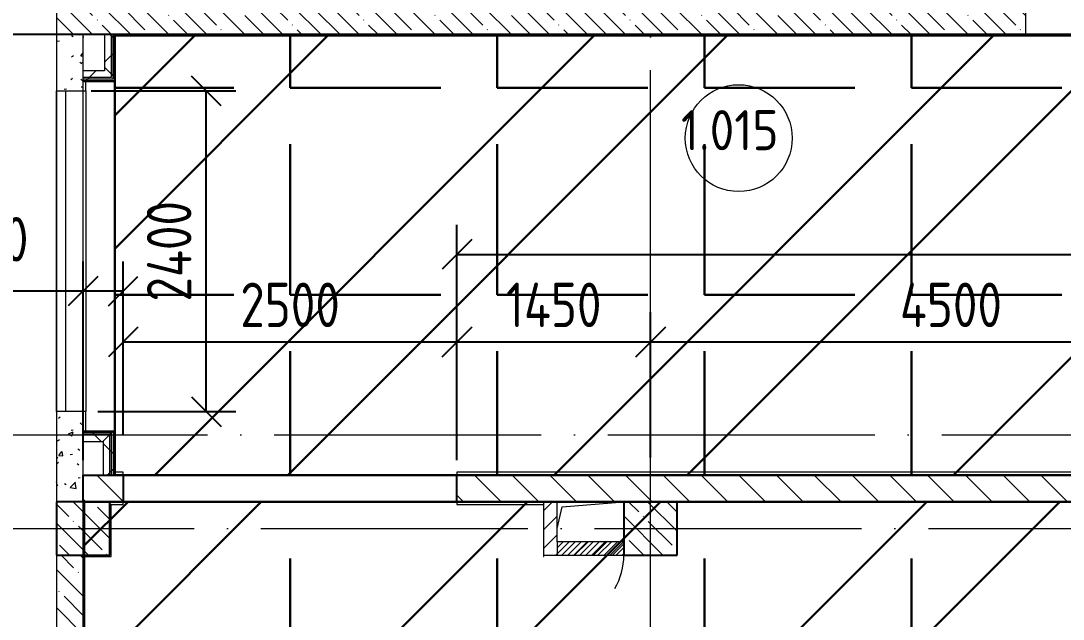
# Model space of a CAD drawing. Header units: millimetres. Extents: x -68946 to 690821, y -552984 to 293768.
# Drawn here: x -466 to 7341, y 50296 to 54775 of the extents above; entities that cross this region are included whole.
import ezdxf

# ---------------------------------------------------------------- set-up
doc = ezdxf.new("R2010")
doc.units = ezdxf.units.MM
doc.linetypes.add('ADSK_Линия сетки', pattern=[2500, 2000, -250, 0, -250])
doc.layers.get('Defpoints').update_dxf_attribs({"color": 250})
for name, color, linetype, lineweight in [('0) блоки', 250, 'Continuous', 25), ('1.1) Стяжка 5 вып.', 30, 'Continuous', 30), ('1.2) Тепло-звук изол. + пленка 5 вып.', 200, 'Continuous', 30), ('A-____-____-DIMS', 250, 'Continuous', 9), ('A-AREA-____-IDEN', 250, 'Continuous', 9), ('A-DETL-GENF-OTLN', 250, 'Continuous', 5), ('A-DOOR-____-MCUT', 250, 'Continuous', 5), ('A-DOOR-____-OTLN', 250, 'Continuous', 5), ('A-GLAZ-____-MCUT', 250, 'Continuous', 9), ('A-GLAZ-____-OTLN', 250, 'Continuous', 5), ('A-WALL-____-MCUT', 250, 'Continuous', 13), ('A-WALL-____-PATT', 250, 'Continuous', 13), ('A-WALL-FNSH-MCUT', 250, 'Continuous', 13), ('I-WALL-____-OTLN', 250, 'Continuous', 9), ('S-COLS-____-MCUT', 250, 'Continuous', 25), ('S-COLS-____-OTLN', 250, 'Continuous', 9), ('S-GRID-____-OTLN', 250, 'Continuous', 9)]:
    doc.layers.add(name, color=color, linetype=linetype, lineweight=lineweight)
doc.styles.add('ISOCPEUR_1', font='isocpeur.ttf', dxfattribs={"width": 0.9, "height": 250})
doc.styles.get("Standard").update_dxf_attribs({"font": 'ГОСТ тип А.ttf'})
doc.dimstyles.new('А3', dxfattribs={"dimtxt": 333, "dimasz": 222, "dimexe": 222, "dimexo": 111, "dimgap": 111, "dimtad": 1, "dimtoh": 1, "dimdec": 0, "dimrnd": 0.0015, "dimzin": 0, "dimdsep": 46, "dimtxsty": 'Standard', "dimblk": 'OBLIQUE', "dimcen": 0, "dimclrd": 7, "dimclre": 7, "dimclrt": 7, "dimadec": 0, "dimazin": 0, "dimtfac": 1, "dimtdec": 0, "dimtofl": 0, "dimtmove": 0, "dimatfit": 3, "dimfxl": 1, "dimtolj": 1, "dimtzin": 0, "dimarcsym": 0})
pattern_1 = [(135, (0, 0), (-142.5612, -142.5612), []), (135, (142.56, 0), (-142.5612, -142.5612), [252.016, -50.403, 3.353, -47.05])]
pattern_2 = [(45, (0, 0), (-70.71068, 70.71068), [])]
pattern_3 = [(45, (0, 0), (-141.42136, 141.42136), []), (135, (0, 0), (-141.42136, -141.42136), [])]
pattern_4 = [(0, (0, 0), (0, 1550.67), [1127.76, -422.91]), (90, (0, 0), (-1550.67, 9e-14), [1127.76, -422.91])]

# ---------------------------------------------------------------- blocks, each defined once
blk = doc.blocks.new('Окно_СКБ_2Ст1 - Окно_СКБ_2Ст_2400_ОК16Л-36323578-Кладочный план на отм_ 0_000_ Секция 1_')
at = {"layer": 'A-GLAZ-____-MCUT'}
for p, q in [((-1200, -125), (1200, -125)), ((-1200, -195), (1200, -195))]:
    blk.add_line(p, q, dxfattribs=at)
at = {"layer": 'A-GLAZ-____-OTLN'}
for p, q in [((1200, -125), (-1200, -125)), ((-1200, -195), (1200, -195))]:
    blk.add_line(p, q, dxfattribs=at)
blk = doc.blocks.new('BSC_Колонна _Прямоугольная - 400x400-31225807-Кладочный план на отм_ 0_000_ Секция 1_')
at = {"layer": 'S-COLS-____-OTLN', "lineweight": 5}
h = blk.add_hatch(dxfattribs=at)
h.set_pattern_fill('FP_12', color=256, style=0, pattern_type=2)
h.set_pattern_definition([(135, (0.02, -50975), (-142.5619, -142.5619), []), (135, (142.58, -50975), (-142.5619, -142.5619), [252.016, -50.403, 3.353, -47.05])])
h.paths.add_polyline_path([(-200, -200), (200, -200), (200, 200), (-200, 200), (-200, -9.5)])
at = {"layer": 'S-COLS-____-MCUT'}
for p, q in [((200, 200), (-200, 200)), ((-200, 200), (-200, -200)), ((200, -200), (200, 200)), ((-200, -200), (200, -200))]:
    blk.add_line(p, q, dxfattribs=at)
blk = doc.blocks.new('BSC_Колонна _Прямоугольная - 400x400-31225808-Кладочный план на отм_ 0_000_ Секция 1_')
at = {"layer": 'S-COLS-____-OTLN', "lineweight": 5}
h = blk.add_hatch(dxfattribs=at)
h.set_pattern_fill('FP_13', color=256, style=0, pattern_type=2)
h.set_pattern_definition([(135, (-4249.98, -50975), (-142.5619, -142.5619), []), (135, (-4107.42, -50975), (-142.5619, -142.5619), [252.016, -50.403, 3.353, -47.05])])
h.paths.add_polyline_path([(-200, -200), (200, -200), (200, 200), (-200, 200), (-200, -100)])
at = {"layer": 'S-COLS-____-MCUT'}
for p, q in [((200, 200), (-200, 200)), ((-200, 200), (-200, -100)), ((200, -200), (200, 200)), ((-200, -100), (-200, -200)), ((-200, -200), (200, -200))]:
    blk.add_line(p, q, dxfattribs=at)
blk = doc.blocks.new('_Wn_-As_OpeningMEP_floor__Rectangular - _Wn_-As_OpeningMEP_floor__Rectangular-V6-Кладочный план на отм_ 0_000_ Секция 1_')
at = {"layer": 'A-DETL-GENF-OTLN'}
for p, q in [((-250, -50), (-212.2, 112.2)), ((-212.2, 112.2), (250, 150))]:
    blk.add_line(p, q, dxfattribs=at)
blk = doc.blocks.new('АР_Люк - ЛРС_ВК_500х400_наружный_NCS S 1000-N-42722041-Кладочный план на отм_ 0_000_ Секция 1_')
at = {"layer": 'A-DOOR-____-OTLN'}
h = blk.add_hatch(dxfattribs=at)
h.set_pattern_fill('FP_29', color=256, style=0, pattern_type=2)
h.set_pattern_definition([(45, (125, 0), (-22.6274, 22.6274), [])])
h.paths.add_polyline_path([(375, 50), (-125, 50), (-125, -50), (375, -50)])
at = {"layer": 'A-DETL-GENF-OTLN', "lineweight": 9}
for p, q in [((375, 50), (-125, 50)), ((-125, 50), (-125, -50)), ((375, -50), (375, 50)), ((-125, -50), (375, -50))]:
    blk.add_line(p, q, dxfattribs=at)
at = {"layer": 'A-DOOR-____-MCUT'}
blk.add_arc((375, 50), 500, 150, 180, dxfattribs=at)
blk = doc.blocks.new('AAR_СКБ_Марка_Помещения - Номер-17325395-Кладочный план на отм_ 0_000_ Секция 1_')
at = {"layer": 'A-AREA-____-IDEN'}
blk.add_circle((0, 1.502), 4, dxfattribs=at)
blk = doc.blocks.new('_Oblique')
at = {"color": 0, "linetype": 'ByBlock', "lineweight": -2}
blk.add_line((-0.5, -0.5), (0.5, 0.5), dxfattribs=at)
blk = doc.blocks.new('DIMBLOCK61-Кладочный план на отм_ 0_000_ Секция 1_')
at = {"layer": 'A-____-____-DIMS', "color": 7, "lineweight": -2, "transparency": 16777216}
for p, q in [((0, 51486), (0, 52973.3)), ((300, 51674.9), (300, 52973.3)), ((0, 52751.3), (-1076.7, 52751.3)), ((300, 52751.3), (0, 52751.3))]:
    blk.add_line(p, q, dxfattribs=at)
at = {"layer": 'Defpoints', "color": 0, "lineweight": 30, "transparency": 16777216}
for p in [(300, 52751.3), (300, 51563.9), (0, 51375)]:
    blk.add_point(p, dxfattribs=at)
at = {"layer": 'A-____-____-DIMS', "color": 7, "lineweight": -2, "transparency": 16777216, "xscale": 222, "yscale": 222, "zscale": 222, "rotation": 180}
blk.add_blockref('_Oblique', (0, 52751.3), dxfattribs=at)
at = {"layer": 'A-____-____-DIMS', "color": 7, "lineweight": -2, "transparency": 16777216, "xscale": 222, "yscale": 222, "zscale": 222}
blk.add_blockref('_Oblique', (300, 52751.3), dxfattribs=at)
at = {"layer": 'A-____-____-DIMS', "color": 7, "transparency": 16777216, "insert": (-965.7, 53306.3), "char_height": 333, "width": 1.862, "attachment_point": 1, "line_spacing_factor": 1.022761}
blk.add_mtext('\\A1;300', dxfattribs=at)
blk = doc.blocks.new('DIMBLOCK62-Кладочный план на отм_ 0_000_ Секция 1_')
at = {"layer": 'A-____-____-DIMS', "color": 7, "lineweight": -2, "transparency": 16777216}
for p, q in [((300, 51674.9), (300, 52593.2)), ((2800, 51674.9), (2800, 52593.2)), ((300, 52371.2), (2800, 52371.2))]:
    blk.add_line(p, q, dxfattribs=at)
at = {"layer": 'Defpoints', "color": 0, "lineweight": 30, "transparency": 16777216}
for p in [(2800, 52371.2), (300, 51563.9), (2800, 51563.9)]:
    blk.add_point(p, dxfattribs=at)
at = {"layer": 'A-____-____-DIMS', "color": 7, "lineweight": -2, "transparency": 16777216, "xscale": 222, "yscale": 222, "zscale": 222, "rotation": 180}
blk.add_blockref('_Oblique', (300, 52371.2), dxfattribs=at)
at = {"layer": 'A-____-____-DIMS', "color": 7, "lineweight": -2, "transparency": 16777216, "xscale": 222, "yscale": 222, "zscale": 222}
blk.add_blockref('_Oblique', (2800, 52371.2), dxfattribs=at)
at = {"layer": 'A-____-____-DIMS', "color": 7, "transparency": 16777216, "insert": (1550, 52648.7), "char_height": 333, "width": 2.483, "attachment_point": 5}
blk.add_mtext('\\A1;2500', dxfattribs=at)
blk = doc.blocks.new('DIMBLOCK391-Кладочный план на отм_ 0_000_ Секция 1_')
at = {"layer": 'A-____-____-DIMS', "color": 7, "lineweight": -2, "transparency": 16777216}
for p, q in [((61.1, 54250), (1144.1, 54250)), ((922.1, 51850), (922.1, 54250)), ((111, 51850), (1144.1, 51850))]:
    blk.add_line(p, q, dxfattribs=at)
at = {"layer": 'Defpoints', "color": 0, "lineweight": 30, "transparency": 16777216}
for p in [(-49.9, 54250), (922.1, 54250), (0, 51850)]:
    blk.add_point(p, dxfattribs=at)
at = {"layer": 'A-____-____-DIMS', "color": 7, "lineweight": -2, "transparency": 16777216, "xscale": 222, "yscale": 222, "zscale": 222}
for p, rotation in [((922.1, 54250), 90), ((922.1, 51850), 270)]:
    blk.add_blockref('_Oblique', p, dxfattribs=dict(at, rotation=rotation))
at = {"layer": 'A-____-____-DIMS', "color": 7, "transparency": 16777216, "insert": (644.6, 53050), "char_height": 333, "width": 2.567, "attachment_point": 5, "rotation": 90}
blk.add_mtext('\\A1;2400', dxfattribs=at)
blk = doc.blocks.new('*D614')
at = {"layer": 'A-____-____-DIMS', "color": 7, "lineweight": -2, "transparency": 16777216}
for p, q in [((2800, 51486), (2800, 52593.2)), ((4250, 51506), (4250, 52593.2)), ((2800, 52371.2), (4250, 52371.2))]:
    blk.add_line(p, q, dxfattribs=at)
at = {"layer": 'Defpoints', "color": 0, "lineweight": 30, "transparency": 16777216}
for p in [(4250, 52371.2), (2800, 51375), (4250, 51395)]:
    blk.add_point(p, dxfattribs=at)
at = {"layer": 'A-____-____-DIMS', "color": 7, "lineweight": -2, "transparency": 16777216, "xscale": 222, "yscale": 222, "zscale": 222, "rotation": 180}
blk.add_blockref('_Oblique', (2800, 52371.2), dxfattribs=at)
at = {"layer": 'A-____-____-DIMS', "color": 7, "lineweight": -2, "transparency": 16777216, "xscale": 222, "yscale": 222, "zscale": 222}
blk.add_blockref('_Oblique', (4250, 52371.2), dxfattribs=at)
at = {"layer": 'A-____-____-DIMS', "color": 7, "transparency": 16777216, "insert": (3525, 52648.7), "char_height": 333, "attachment_point": 5}
blk.add_mtext('\\A1;1450', dxfattribs=at)
blk = doc.blocks.new('*D615')
at = {"layer": 'A-____-____-DIMS', "color": 7, "lineweight": -2, "transparency": 16777216}
for p, q in [((4250, 51506), (4250, 52593.2)), ((8750, 51506), (8750, 52593.2)), ((4250, 52371.2), (8750, 52371.2))]:
    blk.add_line(p, q, dxfattribs=at)
at = {"layer": 'Defpoints', "color": 0, "lineweight": 30, "transparency": 16777216}
for p in [(8750, 52371.2), (4250, 51395), (8750, 51395)]:
    blk.add_point(p, dxfattribs=at)
at = {"layer": 'A-____-____-DIMS', "color": 7, "lineweight": -2, "transparency": 16777216, "xscale": 222, "yscale": 222, "zscale": 222, "rotation": 180}
blk.add_blockref('_Oblique', (4250, 52371.2), dxfattribs=at)
at = {"layer": 'A-____-____-DIMS', "color": 7, "lineweight": -2, "transparency": 16777216, "xscale": 222, "yscale": 222, "zscale": 222}
blk.add_blockref('_Oblique', (8750, 52371.2), dxfattribs=at)
at = {"layer": 'A-____-____-DIMS', "color": 7, "transparency": 16777216, "insert": (6500, 52648.7), "char_height": 333, "attachment_point": 5}
blk.add_mtext('\\A1;4500', dxfattribs=at)
blk = doc.blocks.new('*D1894')
at = {"layer": '0) блоки', "color": 7, "lineweight": -2, "transparency": 16777216}
for p, q in [((2800, 51506), (2800, 53247.9)), ((14750, 51506), (14750, 53247.9)), ((2800, 53025.9), (14750, 53025.9))]:
    blk.add_line(p, q, dxfattribs=at)
at = {"layer": 'Defpoints', "color": 0, "lineweight": 30, "transparency": 16777216}
for p in [(14750, 53025.9), (2800, 51395), (14750, 51395)]:
    blk.add_point(p, dxfattribs=at)
at = {"layer": '0) блоки', "color": 7, "lineweight": -2, "transparency": 16777216, "xscale": 222, "yscale": 222, "zscale": 222, "rotation": 180}
blk.add_blockref('_Oblique', (2800, 53025.9), dxfattribs=at)
at = {"layer": '0) блоки', "color": 7, "lineweight": -2, "transparency": 16777216, "xscale": 222, "yscale": 222, "zscale": 222}
blk.add_blockref('_Oblique', (14750, 53025.9), dxfattribs=at)
at = {"layer": '0) блоки', "color": 7, "transparency": 16777216, "insert": (8775, 53303.4), "char_height": 333, "attachment_point": 5}
blk.add_mtext('\\A1;11950', dxfattribs=at)

msp = doc.modelspace()

# ---------------------------------------------------------------- hatches: boundary and pattern name
at = {"layer": '1.1) Стяжка 5 вып.', "lineweight": 30, "true_color": 0xf26722}
h = msp.add_hatch(dxfattribs=at)
h.set_pattern_fill('ANSI32', color=30, scale=222)
h.paths.add_polyline_path([(69050, 54665.0006), (63760.01, 54665.0006), (63760.01, 54465), (63340.01, 54465), (63340.01, 54665.0006), (50059.9781, 54665.0006), (50059.9781, 54465), (49640, 54465), (49640, 54665.0006), (45760, 54665.0006), (45760, 54465), (45340, 54465), (45340, 54665.0006), (41260, 54665.0006), (41260, 54465), (40840, 54465), (40840, 54665.0006), (36359.9781, 54665.0006), (36359.9781, 54465), (35938.1957, 54465), (35938.1957, 54665.0006), (32655, 54665.0006), (237.9781, 54665.0006), (237.9781, 51375), (69050, 51375)])
h = msp.add_hatch(dxfattribs=at)
h.set_pattern_fill('ANSI32', color=30, scale=222)
h.paths.add_polyline_path([(17549.9781, 51175), (8.8006, 51175), (8.8006, 43803.0006), (618.0209, 43803.0006), (618.0209, 43518.5084), (17549.9781, 43518.5084)])
at = {"layer": '1.2) Тепло-звук изол. + пленка 5 вып.', "lineweight": 30}
h = msp.add_hatch(dxfattribs=at)
h.set_pattern_fill('ANGLE', color=256, scale=222)
h.set_pattern_definition(pattern_4)
h.paths.add_polyline_path([(69050, 54665.0006), (63760.01, 54665.0006), (63760.01, 54465), (63340.01, 54465), (63340.01, 54665.0006), (50059.9781, 54665.0006), (50059.9781, 54465), (49640, 54465), (49640, 54665.0006), (45760, 54665.0006), (45760, 54465), (45340, 54465), (45340, 54665.0006), (41260, 54665.0006), (41260, 54465), (40840, 54465), (40840, 54665.0006), (36359.9781, 54665.0006), (36359.9781, 54465), (35938.1957, 54465), (35938.1957, 54665.0006), (32655, 54665.0006), (237.9781, 54665.0006), (237.9781, 51375), (69050, 51375)])
h = msp.add_hatch(dxfattribs=at)
h.set_pattern_fill('ANGLE', color=256, scale=222)
h.set_pattern_definition(pattern_4)
h.paths.add_polyline_path([(17549.9781, 51175), (8.8006, 51175), (8.8006, 43803.0006), (618.0209, 43803.0006), (618.0209, 43518.5084), (17549.9781, 43518.5084)])
at = {"layer": 'A-WALL-____-PATT', "lineweight": 15}
h = msp.add_hatch(dxfattribs=at)
h.set_pattern_fill('FP_8', color=256, style=0, pattern_type=2)
h.set_pattern_definition(pattern_1)
h.paths.add_polyline_path([(0.0389, 54675.0006), (0.0389, 58575.0006), (-199.9611, 58575.0006), (-199.9611, 54675.0006)])
h = msp.add_hatch(dxfattribs=at)
h.set_pattern_fill('FP_8', color=256, style=0, pattern_type=2)
h.set_pattern_definition(pattern_1)
h.paths.add_polyline_path([(8900, 54675.0006), (8900, 54875.0006), (8700.0219, 54875.0006), (8700.0219, 54675.0006), (8827.4599, 54675.0006)])
h.paths.add_polyline_path([(6670, 54675.0006), (7060.0219, 54675.0006), (7060.0219, 54875.0006), (0.0389, 54875.0006), (0.0389, 54675.0006), (5528.8894, 54675.0006)])
h = msp.add_hatch(dxfattribs=at)
h.set_pattern_fill('FP_9', color=256, style=0, pattern_type=2)
h.set_pattern_definition([(50, (0, 0), (364.368, -31.8783), [38.1, -419.1]), (355, (0, 0), (-70.4859, 382.1133), [30.48, -335.28]), (100.451, (30.36, -2.66), (293.885, 350.2334), [32.38, -356.18]), (46.184, (0, 101.6), (542.1585, -84.086), [57.15, -628.65]), (96.636, (45.2, 94.6), (474.805, 494.8554), [48.57, -534.27]), (351.184, (0, 101.6), (474.81, 494.85), [45.72, -502.92]), (21, (50.8, 76.2), (303.2285, -204.5305), [38.1, -419.1]), (326, (50.8, 76.2), (123.604, 368.376), [30.48, -335.28]), (71.451, (76.07, 59.16), (426.8341, 163.8427), [32.38, -356.18]), (37.5, (0, 0), (6.17665, 169.11015), [16.764, -314.452, 16.764, -323.596, -336.55]), (37.5, (0, 0), (6.17665, 169.11015), [-671.576, 16.764, -319.786]), (7.5, (0, 0), (133.6389, 200.3615), [16.764, -177.292, 16.764, -306.832, -128.27]), (7.5, (0, 0), (133.6389, 200.3615), [-517.652, 16.764, -111.506]), (327.5, (-113.28, 0), (271.18182, -11.45836), [16.764, -110.236, 16.764, -379.476, -525.78]), (327.5, (-113.28, 0), (271.18182, -11.45836), [-523.24, 16.764, -509.016]), (317.5, (-164.08, 0), (296.2585, 50.8528), [16.764, -148.336, 16.764, -246.38, -373.38]), (317.5, (-164.08, 0), (296.2585, 50.8528), [-428.244, 16.764, -356.616])])
h.paths.add_polyline_path([(-200.0219, 51175), (-0.0219, 51175), (-0.0219, 51850), (-200.0219, 51850), (-200.0219, 51799.6115)])
h.paths.add_polyline_path([(-0.0219, 54250), (-0.0219, 54675.0006), (-200.0219, 54675.0006), (-200.0219, 54250)])
h = msp.add_hatch(dxfattribs=at)
h.set_pattern_fill('FP_28', color=42, style=0, pattern_type=2)
h.set_pattern_definition(pattern_3)
h.paths.add_polyline_path([(209.9781, 54400.2026), (209.9781, 54675.0006), (159.9781, 54675.0006), (159.9781, 54400.2026)])
h = msp.add_hatch(dxfattribs=at)
h.set_pattern_fill('FP_28', color=42, style=0, pattern_type=2)
h.set_pattern_definition(pattern_3)
h.paths.add_polyline_path([(209.9781, 54350.2026), (209.9781, 54400.2026), (-0.0219, 54400.2026), (-0.0219, 54350.2026), (31.2718, 54350.2026)])
h = msp.add_hatch(dxfattribs=at)
h.set_pattern_fill('FP_28', color=42, style=0, pattern_type=2)
h.set_pattern_definition(pattern_3)
h.paths.add_polyline_path([(149.9781, 51625.0006), (199.9781, 51625.0006), (199.9781, 51675.0006), (0, 51675.0006), (0, 51625.0006), (31.2718, 51625.0006)])
h = msp.add_hatch(dxfattribs=at)
h.set_pattern_fill('FP_28', color=42, style=0, pattern_type=2)
h.set_pattern_definition(pattern_3)
h.paths.add_polyline_path([(199.9781, 51375), (199.9781, 51625.0006), (149.9781, 51625.0006), (149.9781, 51375)])
h = msp.add_hatch(dxfattribs=at)
h.set_pattern_fill('FP_1', color=5, style=0, pattern_type=2)
h.set_pattern_definition([(135, (0, 0), (-141.42136, -141.42136), [])])
h.paths.add_polyline_path([(8750, 51175), (8750, 51375), (2799.9781, 51375), (2799.9781, 51175), (6628.4129, 51175)])
h.paths.add_polyline_path([(199.9781, 51175), (299.9781, 51175), (299.9781, 51375), (-0.0219, 51375), (-0.0219, 51175), (31.2718, 51175)])
h = msp.add_hatch(dxfattribs=at)
h.set_pattern_fill('FP_6', color=94, style=0, pattern_type=2)
h.set_pattern_definition(pattern_2)
h.paths.add_polyline_path([(3549.9781, 50775), (3549.9781, 51175), (3449.9781, 51175), (3449.9781, 50775)])
h = msp.add_hatch(dxfattribs=at)
h.set_pattern_fill('FP_6', color=94, style=0, pattern_type=2)
h.set_pattern_definition(pattern_2)
h.paths.add_polyline_path([(4049.9781, 50775), (4049.9781, 50875), (3549.9781, 50875), (3549.9781, 50775)])
h = msp.add_hatch(dxfattribs=at)
h.set_pattern_fill('FP_8', color=256, style=0, pattern_type=2)
h.set_pattern_definition(pattern_1)
h.paths.add_polyline_path([(-200.0219, 43725.0006), (-0.0219, 43725.0006), (-0.0219, 50775), (-200.0219, 50775), (-200.0219, 45126.581)])
at = {"layer": 'I-WALL-____-OTLN'}
h = msp.add_hatch(dxfattribs=at)
h.set_pattern_fill('FP_28', color=30, style=0, pattern_type=2)
h.set_pattern_definition(pattern_3)
h.paths.add_polyline_path([(222.4781, 54350.2026), (222.4781, 54675.0006), (209.9781, 54675.0006), (209.9781, 54350.2026)])
h = msp.add_hatch(dxfattribs=at)
h.set_pattern_fill('FP_28', color=30, style=0, pattern_type=2)
h.set_pattern_definition(pattern_3)
h.paths.add_polyline_path([(222.4781, 54337.7026), (234.9781, 54337.7026), (234.9781, 54675.0006), (222.4781, 54675.0006), (222.4781, 54350.2026)])
h = msp.add_hatch(dxfattribs=at)
h.set_pattern_fill('FP_28', color=30, style=0, pattern_type=2)
h.set_pattern_definition(pattern_3)
h.paths.add_polyline_path([(-0.0219, 54337.7026), (222.4781, 54337.7026), (222.4781, 54350.2026), (-0.0219, 54350.2026)])
h = msp.add_hatch(dxfattribs=at)
h.set_pattern_fill('FP_28', color=30, style=0, pattern_type=2)
h.set_pattern_definition(pattern_3)
h.paths.add_polyline_path([(234.9781, 54325.2026), (234.9781, 54337.7026), (-0.0219, 54337.7026), (-0.0219, 54325.2026), (32.1123, 54325.2026)])
h = msp.add_hatch(dxfattribs=at)
h.set_pattern_fill('FP_28', color=30, style=0, pattern_type=2)
h.set_pattern_definition(pattern_3)
h.paths.add_polyline_path([(212.4781, 51687.5006), (224.9781, 51687.5006), (224.9781, 51700.0006), (0, 51700.0006), (0, 51687.5006), (31.2718, 51687.5006)])
h = msp.add_hatch(dxfattribs=at)
h.set_pattern_fill('FP_28', color=30, style=0, pattern_type=2)
h.set_pattern_definition(pattern_3)
h.paths.add_polyline_path([(0, 51675.0006), (212.4781, 51675.0006), (212.4781, 51687.5006), (0, 51687.5006)])
h = msp.add_hatch(dxfattribs=at)
h.set_pattern_fill('FP_28', color=30, style=0, pattern_type=2)
h.set_pattern_definition(pattern_3)
h.paths.add_polyline_path([(212.4781, 51375), (224.9781, 51375), (224.9781, 51687.5006), (212.4781, 51687.5006), (212.4781, 51382.5471)])
h = msp.add_hatch(dxfattribs=at)
h.set_pattern_fill('FP_28', color=30, style=0, pattern_type=2)
h.set_pattern_definition(pattern_3)
h.paths.add_polyline_path([(199.9781, 51375), (212.4781, 51375), (212.4781, 51675.0006), (199.9781, 51675.0006), (199.9781, 51382.5471)])

# ---------------------------------------------------------------- linework, layer by layer
at = {"linetype": 'ADSK_Линия сетки'}
msp.add_line((-3569.5512, 54675.0006), (72376.0288, 54675.0006), dxfattribs=at)
at = {"layer": '0) блоки'}
for points in [[(0, 51375), (299.9781, 51375), (299.9781, 51175), (0, 51175)], [(2799.9781, 51375), (14750, 51375), (14750, 51175), (2799.9781, 51175)]]:
    msp.add_lwpolyline(points, close=True, dxfattribs=at)
at = {"layer": '1.1) Стяжка 5 вып.', "lineweight": 30}
for points in [[(237.9781, 54665.0006), (69050, 54665.0006), (69050, 51375), (237.9781, 51375)], [(17549.9781, 51175), (8.8006, 51175), (8.8006, 43518.5084), (17549.9781, 43518.5084)]]:
    msp.add_lwpolyline(points, close=True, dxfattribs=at)
at = {"layer": 'A-WALL-____-MCUT', "lineweight": 15}
for p, q in [((-199.9611, 58575.0006), (-199.9611, 54675.0006)), ((7060.0219, 54675.0006), (7060.0219, 54875.0006)), ((-200.0219, 54675.0006), (-200.0219, 54250)), ((7060.0219, 54675.0006), (-200.0219, 54675.0006)), ((-0.0219, 54250), (-0.0219, 54675.0006)), ((159.9781, 54675.0006), (159.9781, 54400.2026)), ((209.9781, 54675.0006), (209.9781, 54350.2026)), ((222.4781, 54675.0006), (222.4781, 54337.7026)), ((234.9781, 54675.0006), (234.9781, 54325.2026)), ((237.9781, 54322.2026), (237.9781, 54675.0006)), ((6670, 54665.0006), (6670, 54675.0006)), ((159.9781, 54400.2026), (-0.0219, 54400.2026)), ((209.9781, 54350.2026), (-0.0219, 54350.2026)), ((222.4781, 54337.7026), (-0.0219, 54337.7026)), ((234.9781, 54325.2026), (-0.0219, 54325.2026)), ((-0.0219, 54322.2026), (237.9781, 54322.2026)), ((-200.0219, 54250), (-0.0219, 54250)), ((-0.0219, 51850), (-200.0219, 51850)), ((-200.0219, 51850), (-200.0219, 51175)), ((-0.0219, 51175), (-0.0219, 51850)), ((227.9781, 51703.0006), (-0.0219, 51703.0006)), ((-0.0219, 51700.0006), (224.9781, 51700.0006)), ((212.4781, 51687.5006), (0, 51687.5006)), ((212.4781, 51375), (212.4781, 51687.5006)), ((224.9781, 51700.0006), (224.9781, 51375)), ((227.9781, 51375), (227.9781, 51703.0006)), ((0, 51675.0006), (0, 51625.0006)), ((199.9781, 51675.0006), (0, 51675.0006)), ((0, 51625.0006), (149.9781, 51625.0006)), ((149.9781, 51625.0006), (149.9781, 51375)), ((199.9781, 51375), (199.9781, 51675.0006)), ((149.9781, 51375), (-0.0219, 51375)), ((149.9781, 51375), (199.9781, 51375)), ((199.9781, 51375), (299.9781, 51375)), ((299.9781, 51175), (299.9781, 51375)), ((2799.9781, 51375), (2799.9781, 51175)), ((2799.9781, 51375), (8750, 51375)), ((200, 51175), (299.9781, 51175)), ((299.9781, 51175), (200, 51175)), ((210, 51155), (200, 51155)), ((2799.9781, 51175), (4049.9781, 51175)), ((3448.9781, 51175), (2799.9781, 51175)), ((3448.9781, 51175), (3448.9781, 50765)), ((3549.9781, 51175), (3449.9781, 51175)), ((3449.9781, 50765), (3449.9781, 51175)), ((3549.9781, 50875), (3549.9781, 51175)), ((4449.9781, 51175), (8750, 51175)), ((4049.9781, 50875), (3549.9781, 50875)), ((-200.0219, 50775), (-200.0219, 43725.0006)), ((-0.0219, 50775), (-0.0219, 43775.0006)), ((3448.9781, 50765), (3449.9781, 50765)), ((3449.9781, 50775), (4049.9781, 50775))]:
    msp.add_line(p, q, dxfattribs=at)
at = {"layer": 'A-WALL-FNSH-MCUT', "lineweight": 15}
for p, q in [((234.9781, 54665.0006), (7060.0219, 54665.0006)), ((7060.0219, 54665.0006), (7060.0219, 54675.0006)), ((19.9781, 54250), (19.9781, 54322.2026)), ((-0.0219, 54250), (19.9781, 54250)), ((19.9781, 51850), (-0.0219, 51850)), ((19.9781, 51700.0006), (19.9781, 51850)), ((0, 51700.0006), (0, 51675.0006)), ((299.9781, 51395), (224.9781, 51395)), ((299.9781, 51375), (299.9781, 51395)), ((14750, 51395), (2799.9781, 51395)), ((2799.9781, 51395), (2799.9781, 51375)), ((210, 51155), (299.9781, 51155)), ((210, 50765), (210, 51155)), ((299.9781, 51155), (299.9781, 51175)), ((2799.9781, 51175), (2799.9781, 51155)), ((2799.9781, 51155), (3448.9781, 51155)), ((9.9781, 50765), (210, 50765)), ((9.9781, 43800.0006), (9.9781, 50765))]:
    msp.add_line(p, q, dxfattribs=at)
at = {"layer": 'I-WALL-____-OTLN', "lineweight": 15}
for p, q in [((-200.0219, 51850), (-200.0219, 54250)), ((19.9781, 54250), (19.9781, 51850))]:
    msp.add_line(p, q, dxfattribs=at)
at = {"layer": 'S-GRID-____-OTLN', "linetype": 'ADSK_Линия сетки'}
for p, q in [((0, 39906.0281), (0, 61202.0051)), ((4250, 39906.0281), (4250, 61202.0051)), ((-3569.5512, 51675.0006), (72376.0288, 51675.0006)), ((-3669.3683, 50975.0006), (71106.0288, 50975.0006))]:
    msp.add_line(p, q, dxfattribs=at)

# ---------------------------------------------------------------- block references
at = {"layer": 'A-AREA-____-IDEN', "xscale": 99.99999999999993, "yscale": 99.99999999999993, "zscale": 99.99999999999993}
msp.add_blockref('AAR_СКБ_Марка_Помещения - Номер-17325395-Кладочный план на отм_ 0_000_ Секция 1_', (4910.5809, 53746.736), dxfattribs=at)
at = {"layer": 'A-DOOR-____-OTLN', "color": 50, "rotation": 180}
msp.add_blockref('АР_Люк - ЛРС_ВК_500х400_наружный_NCS S 1000-N-42722041-Кладочный план на отм_ 0_000_ Секция 1_', (3924.9781, 50825), dxfattribs=at)
at = {"layer": 'A-GLAZ-____-OTLN', "rotation": 89.99999999999991}
msp.add_blockref('Окно_СКБ_2Ст1 - Окно_СКБ_2Ст_2400_ОК16Л-36323578-Кладочный план на отм_ 0_000_ Секция 1_', (-325.0219, 53050), dxfattribs=at)
at = {"layer": 'A-GLAZ-____-OTLN'}
msp.add_blockref('_Wn_-As_OpeningMEP_floor__Rectangular - _Wn_-As_OpeningMEP_floor__Rectangular-V6-Кладочный план на отм_ 0_000_ Секция 1_', (3799.9781, 51025), dxfattribs=at)
at = {"layer": 'S-COLS-____-OTLN'}
for name, p in [('BSC_Колонна _Прямоугольная - 400x400-31225807-Кладочный план на отм_ 0_000_ Секция 1_', (-0.0219, 50975)), ('BSC_Колонна _Прямоугольная - 400x400-31225808-Кладочный план на отм_ 0_000_ Секция 1_', (4249.9781, 50975))]:
    msp.add_blockref(name, p, dxfattribs=at)

# ---------------------------------------------------------------- texts
at = {"layer": 'A-AREA-____-IDEN', "insert": (4477.7679, 54106.6408), "char_height": 300, "width": 743.164312, "attachment_point": 1, "style": 'ISOCPEUR_1'}
msp.add_mtext('1.015', dxfattribs=at)

# ---------------------------------------------------------------- dimensions: what is measured, and where the dimension line sits
at = {"layer": '0) блоки'}
dim = msp.add_linear_dim(base=(14750, 53025.9335), p1=(2799.9781, 51395), p2=(14750, 51395), dimstyle='А3', dxfattribs=at)
dim.commit()
dim.dimension.update_dxf_attribs({"geometry": '*D1894', "text_midpoint": (8774.989, 53303.4335)})
at = {"layer": 'A-____-____-DIMS'}
dim = msp.add_linear_dim(base=(922.1231, 54250), p1=(-0.0219, 51850), p2=(-49.8769, 54250), angle=90, dimstyle='А3', dxfattribs=at)
dim.commit()
dim.dimension.update_dxf_attribs({"geometry": 'DIMBLOCK391-Кладочный план на отм_ 0_000_ Секция 1_', "text_midpoint": (644.6231, 53050)})
dim = msp.add_linear_dim(base=(299.9781, 52751.3117), p1=(-0.0219, 51375), p2=(299.9781, 51563.91), dimstyle='А3', dxfattribs=at)
dim.commit()
dim.dimension.update_dxf_attribs({"geometry": 'DIMBLOCK61-Кладочный план на отм_ 0_000_ Секция 1_', "text_midpoint": (-649.3719, 52751.3117), "dimtype": 160})
for base, p1, p2, picture, middle in [((2799.9781, 52371.1926), (299.9781, 51563.91), (2799.9781, 51563.91), 'DIMBLOCK62-Кладочный план на отм_ 0_000_ Секция 1_', (1549.9781, 52648.6926)), ((4250, 52371.1926), (2799.9781, 51375), (4250, 51395), '*D614', (3524.989, 52648.6926)), ((8750, 52371.1926), (4250, 51395), (8750, 51395), '*D615', (6500, 52648.6926))]:
    dim = msp.add_linear_dim(base=base, p1=p1, p2=p2, dimstyle='А3', dxfattribs=at)
    dim.commit()
    dim.dimension.update_dxf_attribs({"geometry": picture, "text_midpoint": middle})

doc.saveas('drawing.dxf')
